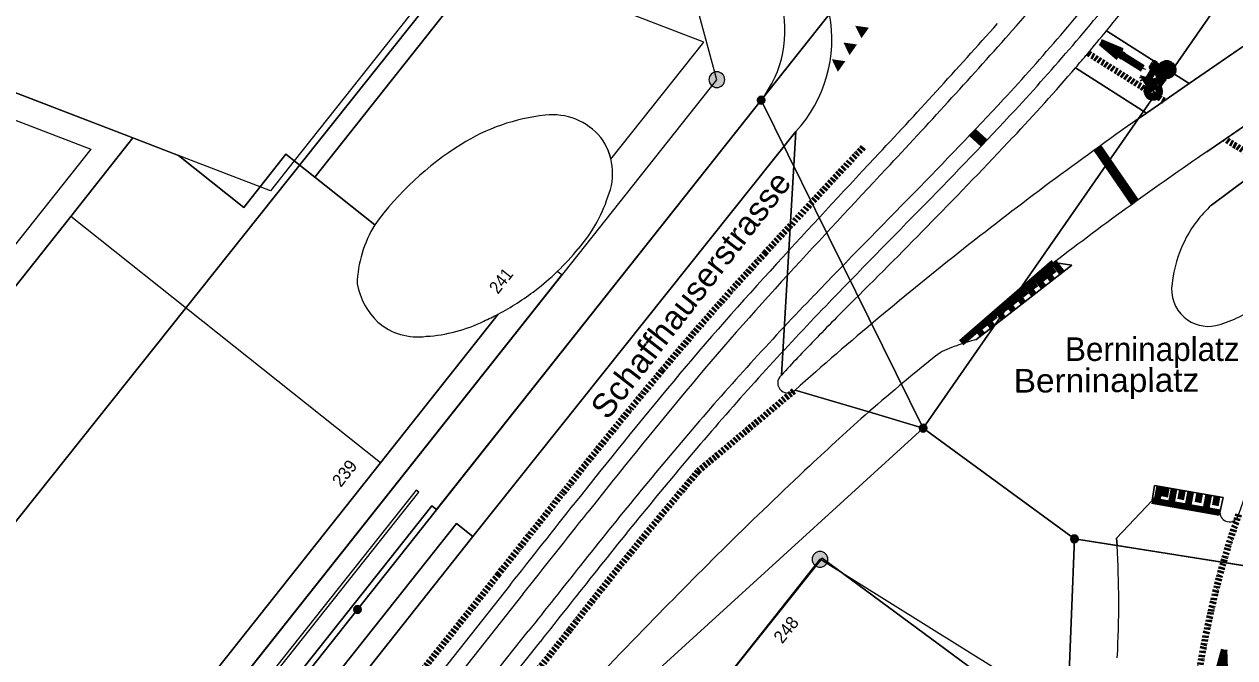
# Model space of a CAD drawing. Header units: metres. Extents: x 2683404 to 2684427, y 1250406 to 1251451.
# Drawn here: x 2683653.3 to 2683730, y 1250844.3 to 1250884.4 of the extents above; entities that cross this region are included whole.
import ezdxf

# ---------------------------------------------------------------- set-up
doc = ezdxf.new("R2010")
doc.units = ezdxf.units.M
doc.linetypes.add('AUSGEZOGEN', pattern=[0])
doc.linetypes.add('STRICHLINIE2_S3', pattern=[0.25, 0.15, -0.1])
for name, color, linetype, lineweight in [('0__DEFAULT_1', 8, 'AUSGEZOGEN', 18), ('100__DAV-MARKIERUNG', 5, 'AUSGEZOGEN', 13), ('102__DAV-BESCHRIFTUNG', 8, 'AUSGEZOGEN', 13), ('16__01229', 8, 'AUSGEZOGEN', 18), ('17__01973', 8, 'AUSGEZOGEN', 13), ('24__01225', 8, 'AUSGEZOGEN', 13), ('25__01221', 8, 'AUSGEZOGEN', 13), ('27__01236', 8, 'AUSGEZOGEN', 13), ('29__01211', 8, 'AUSGEZOGEN', 13), ('35__01219', 8, 'AUSGEZOGEN', 13), ('40__01653', 8, 'AUSGEZOGEN', 13), ('48__01611', 8, 'AUSGEZOGEN', 13), ('55__01313', 8, 'AUSGEZOGEN', 13), ('56__01321', 8, 'AUSGEZOGEN', 13), ('66__01334', 8, 'AUSGEZOGEN', 13), ('67__01311', 8, 'AUSGEZOGEN', 13), ('84__01940', 8, 'AUSGEZOGEN', 13), ('STANDARD', 7, 'AUSGEZOGEN', 13)]:
    doc.layers.add(name, color=color, linetype=linetype, lineweight=lineweight)
doc.styles.add('ARIAL', font='arial.ttf')

# ---------------------------------------------------------------- blocks, each defined once
blk = doc.blocks.new('COMPLEXOBJECT_8')
at = {"layer": '17__01973', "color": 8, "linetype": 'AUSGEZOGEN', "lineweight": 18, "transparency": 33554687}
blk.add_line((-2552.033, -378.087), (-2563.364, -371.017), dxfattribs=at)
blk = doc.blocks.new('COMPLEXOBJECT_14')
at = {"layer": '29__01211', "color": 8, "linetype": 'AUSGEZOGEN', "lineweight": 18, "transparency": 33554687}
for p, q in [((-2580.794, -342.887), (-2580.794, -342.887)), ((-2577.26, -344.292), (-2577.26, -344.292)), ((-2586.123, -344.743), (-2586.123, -344.743)), ((-2591.583, -349.82), (-2595.4, -346.797)), ((-2576.813, -348.057), (-2576.813, -348.057)), ((-2578.685, -351.338), (-2578.685, -351.338)), ((-2580.016, -352.78), (-2580.016, -352.78)), ((-2581.411, -353.977), (-2581.411, -353.977)), ((-2583.765, -355.481), (-2583.765, -355.481))]:
    blk.add_line(p, q, dxfattribs=at)
blk.add_lwpolyline([(-2595.4, -346.797), (-2597.227, -345.35), (-2599.898, -348.72), (-2604.042, -345.438), (-2606.939, -344.324), (-2610.866, -349.297), (-2660.313, -411.606), (-2661.599, -410.586), (-2672.25, -424.017), (-2662.708, -431.596), (-2655.094, -422.049), (-2643.72, -431.07), (-2591.233, -364.896), (-2583.765, -355.481)], dxfattribs=at)
for centre, radius, start, end in [((-2579.483, -355.229), 12.412, 96.06285, 122.34186), ((-2580.312, -346.82), 3.963, 39.64162, 96.99615), ((-2580.334, -346.566), 3.824, 337.04872, 36.49279), ((-2575.877, -361.237), 19.417, 121.84941, 143.98723), ((-2585.569, -345.236), 9.2, 318.44523, 342.14026), ((-2591.386, -340.95), 16.408, 313.8639, 320.72062), ((-2591.473, -340.84), 16.548, 307.44781, 313.81563), ((-2591.217, -341.223), 16.088, 297.59445, 307.55558)]:
    blk.add_arc(centre, radius, start, end, dxfattribs=at)
blk = doc.blocks.new('COMPLEXOBJECT_25')
at = {"layer": '25__01221', "color": 8, "linetype": 'AUSGEZOGEN', "lineweight": 18, "transparency": 33554687}
for p, q in [((-2538.83, -345.193), (-2526.056, -336.392)), ((-2545.201, -337.537), (-2545.201, -337.537)), ((-2546.414, -338.997), (-2546.414, -338.997)), ((-2543.19, -343.108), (-2543.19, -343.108)), ((-2564.885, -343.914), (-2565.811, -359.345)), ((-2564.885, -343.914), (-2564.885, -343.914)), ((-2538.83, -345.193), (-2538.83, -345.193)), ((-2556.269, -349.626), (-2556.269, -349.626)), ((-2554.259, -351.348), (-2554.259, -351.348)), ((-2548.529, -352.214), (-2548.529, -352.214)), ((-2561.198, -354.58), (-2561.198, -354.58)), ((-2563.725, -357.146), (-2563.725, -357.146)), ((-2554.562, -357.427), (-2554.562, -357.427)), ((-2555.754, -357.929), (-2555.754, -357.929)), ((-2565.811, -359.345), (-2565.811, -359.345)), ((-2564.941, -360.291), (-2564.941, -360.291)), ((-2564.941, -360.291), (-2560.268, -361.683)), ((-2538.009, -368.056), (-2538.009, -368.056)), ((-2537.539, -368.626), (-2537.539, -368.626))]:
    blk.add_line(p, q, dxfattribs=at)
for points in [[(-2527.948, -332.608), (-2539.951, -340.877), (-2542.666, -342.747), (-2543.19, -343.108)], [(-2553.482, -357.103), (-2552.266, -356.158), (-2547.402, -352.379), (-2548.529, -352.214)], [(-2538.009, -368.056), (-2537.793, -367.107), (-2542.155, -366.34), (-2542.313, -367.282), (-2544.561, -369.682), (-2544.532, -370.146), (-2533.254, -371.934)]]:
    blk.add_lwpolyline(points, dxfattribs=at)
for centre, radius, start, end in [((-2645.522, -255.368), 129.676, 320.6803, 323.05318), ((-2571.231, -338.084), 8.617, 317.42855, 10.74987), ((-2654.019, -248.363), 140.689, 319.89294, 320.66597), ((-2632.936, -266.057), 113.165, 319.28509, 319.86836), ((-2643.255, -257.404), 126.631, 316.67983, 319.36298), ((-2402.975, -543.017), 244.18, 125.0456, 128.28397), ((-2858.09, -54.068), 422.433, 315.60066, 316.60654), ((-2417.706, -522.913), 215.071, 124.27628, 125.84341), ((-2421.162, -517.92), 208.999, 125.87677, 127.54703), ((-2857.234, -55.109), 421.094, 314.6695, 315.62037), ((-2403.494, -542.282), 243.282, 128.29544, 131.57689), ((-2431.813, -484.526), 183.375, 134.8761, 136.00138), ((-2440.869, -475.778), 170.784, 136.00216, 137.01904), ((-2550.747, -368.152), 11.383, 109.58122, 116.09468), ((-2550.667, -368.45), 11.691, 103.93526, 109.46323), ((-2480.345, -453.196), 121.5, 128.36367, 131.13252), ((-2537.409, -368.04), 0.6, 181.52157, 257.49378), ((-2537.408, -368.04), 0.601, 257.36836, 346.81488)]:
    blk.add_arc(centre, radius, start, end, dxfattribs=at)
blk = doc.blocks.new('COMPLEXOBJECT_27')
at = {"layer": '27__01236', "color": 8, "linetype": 'AUSGEZOGEN', "lineweight": 18, "transparency": 33554687}
for p, q in [((-2528.41, -331.482), (-2528.41, -331.482)), ((-2527.725, -331.786), (-2527.725, -331.786)), ((-2539.951, -340.877), (-2527.948, -332.608)), ((-2536.002, -332.771), (-2536.002, -332.771)), ((-2527.948, -332.608), (-2527.948, -332.608)), ((-2541.885, -333.313), (-2541.885, -333.313)), ((-2541.675, -333.159), (-2541.675, -333.159)), ((-2541.433, -333.102), (-2541.433, -333.102)), ((-2545.201, -337.537), (-2545.201, -337.537)), ((-2545.201, -337.537), (-2539.951, -340.877))]:
    blk.add_line(p, q, dxfattribs=at)
for centre, radius, start, end in [((-2542.606, -270.873), 62.25, 276.08985, 283.18218), ((-2528.266, -332.082), 0.617, 28.64536, 103.49176), ((-2528.268, -332.08), 0.617, 301.17205, 28.47112), ((-2542.431, -272.013), 61.097, 270.93555, 276.03976), ((-2645.522, -255.368), 129.676, 320.6803, 323.05318), ((-2541.416, -333.733), 0.63, 114.32697, 138.1807), ((-2541.406, -333.758), 0.656, 92.33434, 114.17309)]:
    blk.add_arc(centre, radius, start, end, dxfattribs=at)
blk = doc.blocks.new('COMPLEXOBJECT_28')
at = {"layer": '25__01221', "color": 8, "linetype": 'AUSGEZOGEN', "lineweight": 18, "transparency": 33554687}
for p, q in [((-2521.974, -339.138), (-2521.974, -339.138)), ((-2538.83, -345.193), (-2538.83, -345.193)), ((-2528.058, -348.803), (-2528.058, -348.803)), ((-2548.529, -352.214), (-2548.529, -352.214)), ((-2531.311, -355.062), (-2531.311, -355.062)), ((-2554.562, -357.427), (-2554.562, -357.427)), ((-2555.754, -357.929), (-2555.754, -357.929)), ((-2538.009, -368.056), (-2538.009, -368.056)), ((-2536.823, -368.177), (-2536.823, -368.177)), ((-2537.539, -368.626), (-2537.539, -368.626))]:
    blk.add_line(p, q, dxfattribs=at)
for points in [[(-2521.974, -339.138), (-2526.056, -336.392), (-2538.83, -345.193)], [(-2548.529, -352.214), (-2547.402, -352.379), (-2552.266, -356.158), (-2553.482, -357.103)], [(-2560.268, -361.683), (-2556.821, -362.71), (-2547.234, -369.717), (-2544.532, -370.146), (-2544.561, -369.682), (-2542.313, -367.282), (-2542.155, -366.34), (-2537.793, -367.107), (-2538.009, -368.056)]]:
    blk.add_lwpolyline(points, dxfattribs=at)
for centre, radius, start, end in [((-2404.656, -420.4), 142.713, 145.29088, 146.85618), ((-2432.596, -402.42), 109.488, 146.74059, 150.67894), ((-2417.706, -522.913), 215.071, 124.27628, 125.84341), ((-2421.162, -517.92), 208.999, 125.87677, 127.54703), ((-2432.941, -402.213), 109.087, 150.68489, 154.39046), ((-2426.627, -406.739), 116.744, 153.72707, 157.20993), ((-2550.747, -368.152), 11.383, 109.58122, 116.09468), ((-2550.667, -368.45), 11.691, 103.93526, 109.46323), ((-2480.345, -453.196), 121.5, 128.36367, 131.13252), ((-2427.104, -406.626), 116.261, 157.1701, 160.68802), ((-2537.409, -368.04), 0.6, 181.52157, 257.49378), ((-2537.408, -368.04), 0.601, 257.36836, 346.81488)]:
    blk.add_arc(centre, radius, start, end, dxfattribs=at)
blk = doc.blocks.new('COMPLEXOBJECT_29')
at = {"layer": '25__01221', "color": 8, "linetype": 'AUSGEZOGEN', "lineweight": 18, "transparency": 33554687}
for p, q in [((-2538.552, -348.577), (-2538.552, -348.577)), ((-2540.243, -350.832), (-2540.243, -350.832)), ((-2541.042, -353.536), (-2541.042, -353.536)), ((-2535.694, -355.007), (-2535.694, -355.007)), ((-2540.268, -355.684), (-2540.268, -355.684)), ((-2538.268, -356.212), (-2538.268, -356.212))]:
    blk.add_line(p, q, dxfattribs=at)
blk.add_lwpolyline([(-2538.552, -348.577), (-2536.221, -346.846), (-2531.856, -349.662), (-2533.61, -352.884)], dxfattribs=at)
for centre, radius, start, end in [((-2533.127, -354.407), 7.963, 132.94038, 153.32796), ((-2533.125, -354.405), 7.965, 153.34295, 173.73348), ((-2540.403, -348.3), 8.195, 305.07364, 325.98862), ((-2538.736, -353.918), 2.338, 170.58814, 229.04362), ((-2540.397, -348.313), 8.181, 285.08366, 305.08897), ((-2538.733, -353.92), 2.339, 228.96646, 281.45618)]:
    blk.add_arc(centre, radius, start, end, dxfattribs=at)
blk = doc.blocks.new('COMPLEXOBJECT_31')
at = {"layer": '25__01221', "color": 8, "linetype": 'AUSGEZOGEN', "lineweight": 18, "transparency": 33554687}
for p, q in [((-2545.201, -337.537), (-2545.201, -337.537)), ((-2546.414, -338.997), (-2546.414, -338.997)), ((-2547.161, -339.874), (-2547.161, -339.874)), ((-2547.161, -339.874), (-2542.666, -342.747))]:
    blk.add_line(p, q, dxfattribs=at)
blk.add_lwpolyline([(-2542.666, -342.747), (-2539.951, -340.877), (-2545.201, -337.537)], dxfattribs=at)
for centre, radius, start, end in [((-2654.019, -248.363), 140.689, 319.89294, 320.66597), ((-2632.936, -266.057), 113.165, 319.28509, 319.86836)]:
    blk.add_arc(centre, radius, start, end, dxfattribs=at)
blk = doc.blocks.new('COMPLEXOBJECT_32')
at = {"layer": '27__01236', "color": 8, "linetype": 'AUSGEZOGEN', "lineweight": 18, "transparency": 33554687}
for p, q in [((-2547.161, -339.874), (-2547.161, -339.874)), ((-2556.269, -349.626), (-2556.269, -349.626)), ((-2554.259, -351.348), (-2554.259, -351.348)), ((-2561.198, -354.58), (-2561.198, -354.58)), ((-2563.725, -357.146), (-2563.725, -357.146)), ((-2566.042, -359.842), (-2566.042, -359.842)), ((-2565.811, -359.345), (-2565.811, -359.345)), ((-2565.806, -360.337), (-2565.806, -360.337)), ((-2564.941, -360.291), (-2564.941, -360.291))]:
    blk.add_line(p, q, dxfattribs=at)
blk.add_lwpolyline([(-2543.19, -343.108), (-2542.666, -342.747), (-2547.161, -339.874)], dxfattribs=at)
for centre, radius, start, end in [((-2643.255, -257.404), 126.631, 316.67983, 319.36298), ((-2402.975, -543.017), 244.18, 125.0456, 128.28397), ((-2858.09, -54.068), 422.433, 315.60066, 316.60654), ((-2857.234, -55.109), 421.094, 314.6695, 315.62037), ((-2403.494, -542.282), 243.282, 128.29544, 131.57689), ((-2431.813, -484.526), 183.375, 134.8761, 136.00138), ((-2440.869, -475.778), 170.784, 136.00216, 137.01904), ((-2565.397, -359.84), 0.645, 129.94155, 180.20151), ((-2565.404, -359.842), 0.638, 180.02593, 230.95466), ((-2565.4, -359.844), 0.639, 230.50313, 273.09532), ((-2565.4, -359.839), 0.644, 273.10114, 315.39929)]:
    blk.add_arc(centre, radius, start, end, dxfattribs=at)
blk = doc.blocks.new('COMPLEXOBJECT_33')
at = {"layer": '27__01236', "color": 8, "linetype": 'AUSGEZOGEN', "lineweight": 18, "transparency": 33554687}
for p, q in [((-2538.552, -348.577), (-2538.552, -348.577)), ((-2540.243, -350.832), (-2540.243, -350.832)), ((-2533.61, -352.884), (-2533.61, -352.884)), ((-2541.042, -353.536), (-2541.042, -353.536)), ((-2540.268, -355.684), (-2540.268, -355.684)), ((-2538.268, -356.212), (-2538.268, -356.212))]:
    blk.add_line(p, q, dxfattribs=at)
blk.add_lwpolyline([(-2533.61, -352.884), (-2531.856, -349.662), (-2536.221, -346.846), (-2538.552, -348.577)], dxfattribs=at)
for centre, radius, start, end in [((-2533.127, -354.407), 7.963, 132.94038, 153.32796), ((-2533.125, -354.405), 7.965, 153.34295, 173.73348), ((-2540.403, -348.3), 8.195, 305.07364, 325.98862), ((-2538.736, -353.918), 2.338, 170.58814, 229.04362), ((-2540.397, -348.313), 8.181, 285.08366, 305.08897), ((-2538.733, -353.92), 2.339, 228.96646, 281.45618)]:
    blk.add_arc(centre, radius, start, end, dxfattribs=at)
blk = doc.blocks.new('COMPLEXOBJECT_36')
at = {"layer": '24__01225', "color": 8, "linetype": 'AUSGEZOGEN', "lineweight": 18, "transparency": 33554687}
blk.add_line((-2567.095, -341.927), (-2567.095, -341.927), dxfattribs=at)
blk.add_lwpolyline([(-2649.051, -445.258), (-2640.559, -434.552), (-2640.9, -434.284), (-2616.975, -404.158), (-2587.977, -367.635), (-2587.67, -367.871), (-2567.095, -341.927)], dxfattribs=at)
blk.add_arc((-2572.736, -337.527), 7.154, 322.04506, 15.31756, dxfattribs=at)
blk = doc.blocks.new('COMPLEXOBJECT_37')
at = {"layer": '24__01225', "color": 8, "linetype": 'AUSGEZOGEN', "lineweight": 18, "transparency": 33554687}
for p, q in [((-2580.794, -342.887), (-2580.794, -342.887)), ((-2577.26, -344.292), (-2577.26, -344.292)), ((-2586.123, -344.743), (-2586.123, -344.743)), ((-2576.813, -348.057), (-2576.813, -348.057)), ((-2578.685, -351.338), (-2578.685, -351.338)), ((-2580.016, -352.78), (-2580.016, -352.78)), ((-2581.411, -353.977), (-2581.411, -353.977)), ((-2583.765, -355.481), (-2583.765, -355.481))]:
    blk.add_line(p, q, dxfattribs=at)
for points in [[(-2583.765, -355.481), (-2591.233, -364.896), (-2643.72, -431.07), (-2655.094, -422.049), (-2662.708, -431.596), (-2672.25, -424.017), (-2661.599, -410.586), (-2660.313, -411.606), (-2610.866, -349.297), (-2606.939, -344.324), (-2621.471, -338.734), (-2631.346, -334.935), (-2690.76, -312.079), (-2691.35, -313.603), (-2697.528, -311.21), (-2694.192, -302.594), (-2689.462, -290.312), (-2583.059, -331.222)], [(-2583.059, -331.222), (-2595.4, -346.797), (-2591.583, -349.82)]]:
    blk.add_lwpolyline(points, dxfattribs=at)
for centre, radius, start, end in [((-2579.483, -355.229), 12.412, 96.06285, 122.34186), ((-2580.312, -346.82), 3.963, 39.64162, 96.99615), ((-2580.334, -346.566), 3.824, 337.04872, 36.49279), ((-2575.877, -361.237), 19.417, 121.84941, 143.98723), ((-2585.569, -345.236), 9.2, 318.44523, 342.14026), ((-2591.386, -340.95), 16.408, 313.8639, 320.72062), ((-2591.473, -340.84), 16.548, 307.44781, 313.81563), ((-2591.217, -341.223), 16.088, 297.59445, 307.55558)]:
    blk.add_arc(centre, radius, start, end, dxfattribs=at)
blk = doc.blocks.new('COMPLEXOBJECT_39')
at = {"layer": '25__01221', "color": 8, "linetype": 'AUSGEZOGEN', "lineweight": 18, "transparency": 33554687}
for p, q in [((-2560.268, -361.683), (-2560.268, -361.683)), ((-2564.008, -365.088), (-2564.008, -365.088)), ((-2569.23, -370.102), (-2569.23, -370.102)), ((-2574.201, -375.109), (-2574.201, -375.109))]:
    blk.add_line(p, q, dxfattribs=at)
blk.add_lwpolyline([(-2670.233, -499.226), (-2668.183, -496.64), (-2645.189, -467.708), (-2643.309, -465.369), (-2619.119, -434.831), (-2608.17, -421.093), (-2597.631, -407.774), (-2577.014, -381.766), (-2575.004, -379.266), (-2556.821, -362.71), (-2560.268, -361.683)], dxfattribs=at)
for centre, radius, start, end in [((-2481.022, -452.483), 120.518, 131.11323, 133.51796), ((-2359.744, -583.052), 298.717, 133.14158, 134.53019), ((-2356.387, -586.386), 303.449, 134.54061, 135.87283), ((-2447.156, -500.872), 178.764, 135.29071, 137.96859)]:
    blk.add_arc(centre, radius, start, end, dxfattribs=at)
blk = doc.blocks.new('COMPLEXOBJECT_44')
at = {"layer": '25__01221', "color": 8, "linetype": 'AUSGEZOGEN', "lineweight": 18, "transparency": 33554687}
for p, q in [((-2533.254, -371.934), (-2544.532, -370.146)), ((-2544.422, -373.625), (-2544.422, -373.625)), ((-2544.512, -377.254), (-2544.512, -377.254))]:
    blk.add_line(p, q, dxfattribs=at)
for centre, radius, start, end in [((-2607.527, -373.879), 63.105, 0.23064, 3.39134), ((-2607.779, -373.869), 63.357, 356.9377, 0.22098)]:
    blk.add_arc(centre, radius, start, end, dxfattribs=at)
blk = doc.blocks.new('COMPLEXOBJECT_45')
at = {"layer": '25__01221', "color": 8, "linetype": 'AUSGEZOGEN', "lineweight": 18, "transparency": 33554687}
blk.add_line((-2544.512, -377.254), (-2544.512, -377.254), dxfattribs=at)
blk.add_lwpolyline([(-2544.532, -370.146), (-2547.234, -369.717), (-2547.984, -388.807), (-2548.183, -395.397)], dxfattribs=at)
for centre, radius, start, end in [((-2607.527, -373.879), 63.105, 0.23064, 3.39134), ((-2607.779, -373.869), 63.357, 356.9377, 0.22098)]:
    blk.add_arc(centre, radius, start, end, dxfattribs=at)
blk = doc.blocks.new('COMPLEXOBJECT_49')
at = {"layer": '25__01221', "color": 8, "linetype": 'AUSGEZOGEN', "lineweight": 18, "transparency": 33554687}
for p, q in [((-2567.095, -341.927), (-2567.095, -341.927)), ((-2564.885, -343.914), (-2564.885, -343.914))]:
    blk.add_line(p, q, dxfattribs=at)
for points in [[(-2567.095, -341.927), (-2587.67, -367.871), (-2587.977, -367.635), (-2616.975, -404.158), (-2640.9, -434.284), (-2640.559, -434.552), (-2649.051, -445.258)], [(-2586.406, -368.744), (-2585.369, -369.565), (-2564.885, -343.914)], [(-2639.799, -438.389), (-2638.193, -436.353), (-2639.388, -435.477), (-2586.406, -368.744)]]:
    blk.add_lwpolyline(points, dxfattribs=at)
for centre, radius, start, end in [((-2572.736, -337.527), 7.154, 322.04506, 15.31756), ((-2571.231, -338.084), 8.617, 317.42855, 10.74987)]:
    blk.add_arc(centre, radius, start, end, dxfattribs=at)
blk = doc.blocks.new('COMPLEXOBJECT_80')
at = {"layer": '25__01221', "color": 8, "linetype": 'AUSGEZOGEN', "lineweight": 18, "transparency": 33554687}
for p, q in [((-2566.042, -359.842), (-2566.042, -359.842)), ((-2565.811, -359.345), (-2565.811, -359.345)), ((-2565.806, -360.337), (-2565.806, -360.337)), ((-2564.941, -360.291), (-2564.941, -360.291)), ((-2560.268, -361.683), (-2564.941, -360.291)), ((-2560.268, -361.683), (-2560.268, -361.683)), ((-2569.23, -370.102), (-2569.23, -370.102)), ((-2574.201, -375.109), (-2574.201, -375.109))]:
    blk.add_line(p, q, dxfattribs=at)
blk.add_lwpolyline([(-2565.811, -359.345), (-2564.885, -343.914), (-2585.369, -369.565), (-2628.854, -424.406), (-2638.193, -436.353), (-2639.799, -438.389)], dxfattribs=at)
for centre, radius, start, end in [((-2565.397, -359.84), 0.645, 129.94155, 180.20151), ((-2565.404, -359.842), 0.638, 180.02593, 230.95466), ((-2565.4, -359.844), 0.639, 230.50313, 273.09532), ((-2565.4, -359.839), 0.644, 273.10114, 315.39929), ((-2481.022, -452.483), 120.518, 131.11323, 133.51796), ((-2359.744, -583.052), 298.717, 133.14158, 134.53019), ((-2356.387, -586.386), 303.449, 134.54061, 135.87283), ((-2447.156, -500.872), 178.764, 135.29071, 137.96859)]:
    blk.add_arc(centre, radius, start, end, dxfattribs=at)
blk = doc.blocks.new('COMPLEXOBJECT_82')
at = {"layer": '48__01611', "color": 8, "linetype": 'AUSGEZOGEN', "lineweight": 18, "transparency": 33554687}
blk.add_line((-2567.095, -341.927), (-2567.095, -341.927), dxfattribs=at)
blk.add_lwpolyline([(-2567.095, -341.927), (-2556.855, -329.037), (-2548.596, -314.232)], dxfattribs=at)
blk.add_arc((-2572.736, -337.527), 7.154, 322.04506, 15.31756, dxfattribs=at)
blk = doc.blocks.new('COMPLEXOBJECT_85')
at = {"layer": '48__01611', "color": 8, "linetype": 'AUSGEZOGEN', "lineweight": 18, "transparency": 33554687}
blk.add_line((-2567.095, -341.927), (-2567.095, -341.927), dxfattribs=at)
blk.add_lwpolyline([(-2649.051, -445.258), (-2626.692, -417.071), (-2592.685, -374.195), (-2567.095, -341.927)], dxfattribs=at)
blk.add_arc((-2572.736, -337.527), 7.154, 322.04506, 15.31756, dxfattribs=at)
blk = doc.blocks.new('COMPLEXOBJECT_86')
at = {"layer": '48__01611', "color": 8, "linetype": 'AUSGEZOGEN', "lineweight": 18, "transparency": 33554687}
for points in [[(-2527.534, -365.787), (-2526.074, -363.427), (-2515.282, -346.126), (-2504.66, -329.125), (-2516.271, -319.556), (-2523.632, -314.982), (-2556.821, -362.71)], [(-2556.821, -362.71), (-2547.234, -369.717), (-2530.774, -372.327)]]:
    blk.add_lwpolyline(points, dxfattribs=at)
blk = doc.blocks.new('COMPLEXOBJECT_113')
at = {"layer": '48__01611', "color": 8, "linetype": 'AUSGEZOGEN', "lineweight": 18, "transparency": 33554687}
blk.add_lwpolyline([(-2530.774, -372.327), (-2547.234, -369.717), (-2547.984, -388.807)], dxfattribs=at)
blk = doc.blocks.new('COMPLEXOBJECT_114')
at = {"layer": '48__01611', "color": 8, "linetype": 'AUSGEZOGEN', "lineweight": 18, "transparency": 33554687}
for points in [[(-2709.583, -548.887), (-2668.183, -496.64), (-2645.189, -467.708), (-2643.309, -465.369), (-2619.119, -434.831), (-2608.17, -421.093), (-2597.631, -407.774), (-2577.014, -381.766), (-2575.004, -379.266), (-2556.821, -362.71), (-2523.632, -314.982)], [(-2556.855, -329.037), (-2567.095, -341.927), (-2592.685, -374.195), (-2626.692, -417.071), (-2649.051, -445.258), (-2658.162, -456.717), (-2669.213, -470.667)]]:
    blk.add_lwpolyline(points, dxfattribs=at)
blk = doc.blocks.new('COMPLEXOBJECT_123')
at = {"layer": '56__01321', "color": 8, "linetype": 'AUSGEZOGEN', "lineweight": 18, "transparency": 33554687}
for p, q in [((-2580.794, -342.887), (-2580.794, -342.887)), ((-2577.26, -344.292), (-2577.26, -344.292)), ((-2586.123, -344.743), (-2586.123, -344.743))]:
    blk.add_line(p, q, dxfattribs=at)
blk.add_lwpolyline([(-2576.618, -345.665), (-2570.737, -338.249), (-2584.449, -332.977), (-2595.4, -346.797), (-2591.583, -349.82)], dxfattribs=at)
for centre, radius, start, end in [((-2579.483, -355.229), 12.412, 96.06285, 122.34186), ((-2580.312, -346.82), 3.963, 39.64162, 96.99615), ((-2580.315, -346.557), 3.803, 13.56626, 36.5543), ((-2575.877, -361.237), 19.417, 121.84941, 143.98723)]:
    blk.add_arc(centre, radius, start, end, dxfattribs=at)
blk = doc.blocks.new('COMPLEXOBJECT_131')
at = {"layer": '67__01311', "color": 8, "linetype": 'AUSGEZOGEN', "lineweight": 18, "transparency": 33554687}
for p, q in [((-2591.393, -356), (-2591.393, -356)), ((-2584.675, -355.922), (-2584.675, -355.922)), ((-2588.324, -356.889), (-2588.324, -356.889))]:
    blk.add_line(p, q, dxfattribs=at)
for centre, radius, start, end in [((-2585.158, -353.791), 7.553, 148.2814, 178.33693), ((-2588.209, -352.706), 4.581, 190.90135, 225.97842), ((-2588.864, -353.012), 3.914, 229.75705, 277.93342), ((-2588.867, -347.472), 9.433, 273.29987, 296.38502), ((-2590.781, -342.163), 15.053, 293.9307, 297.78038)]:
    blk.add_arc(centre, radius, start, end, dxfattribs=at)
blk = doc.blocks.new('COMPLEXOBJECT_133')
at = {"layer": '84__01940', "color": 8, "linetype": 'AUSGEZOGEN', "lineweight": 18, "transparency": 33554687}
blk.add_line((-2567.095, -341.927), (-2567.095, -341.927), dxfattribs=at)
blk.add_lwpolyline([(-2567.095, -341.927), (-2556.821, -362.71), (-2547.234, -369.717), (-2547.984, -388.807)], dxfattribs=at)
blk.add_arc((-2572.736, -337.527), 7.154, 322.04506, 15.31756, dxfattribs=at)
blk = doc.blocks.new('COMPLEXOBJECT_141')
at = {"layer": '84__01940', "color": 8, "linetype": 'AUSGEZOGEN', "lineweight": 18, "transparency": 33554687}
blk.add_lwpolyline([(-2690.987, -419.793), (-2667.798, -435.65), (-2580.957, -326.702), (-2635.159, -305.856), (-2644.663, -302.193), (-2683.417, -287.253)], dxfattribs=at)
blk = doc.blocks.new('COMPLEXOBJECT_142')
at = {"layer": '84__01940', "color": 8, "linetype": 'AUSGEZOGEN', "lineweight": 18, "transparency": 33554687}
blk.add_line((-2567.095, -341.927), (-2567.095, -341.927), dxfattribs=at)
for points in [[(-2570.126, -330.868), (-2580.957, -326.702), (-2667.798, -435.65), (-2652.902, -445.837)], [(-2649.051, -445.258), (-2635.513, -455.527), (-2619.119, -434.831), (-2608.17, -421.093), (-2597.631, -407.774), (-2577.014, -381.766), (-2575.004, -379.266), (-2556.821, -362.71), (-2567.095, -341.927)]]:
    blk.add_lwpolyline(points, dxfattribs=at)
blk.add_arc((-2572.736, -337.527), 7.154, 322.04506, 15.31756, dxfattribs=at)
blk = doc.blocks.new('COMPLEXOBJECT_143')
at = {"layer": '66__01334', "color": 8, "linetype": 'AUSGEZOGEN', "lineweight": 18, "transparency": 33554687}
for p, q in [((-2550.99, -342.556), (-2550.99, -342.556)), ((-2550.988, -342.553), (-2550.988, -342.553)), ((-2556.682, -348.501), (-2556.681, -348.5)), ((-2556.681, -348.5), (-2556.681, -348.5)), ((-2563.003, -354.972), (-2563.003, -354.972)), ((-2570.471, -363.165), (-2570.471, -363.165)), ((-2577.759, -372.022), (-2577.758, -372.02)), ((-2577.759, -372.022), (-2577.759, -372.022)), ((-2577.758, -372.02), (-2577.758, -372.02)), ((-2581.071, -376.196), (-2581.071, -376.196))]:
    blk.add_line(p, q, dxfattribs=at)
for points in [[(-2550.99, -342.556), (-2550.989, -342.554), (-2550.988, -342.553)], [(-2722.898, -554.898), (-2588.258, -385.248), (-2581.071, -376.196)]]:
    blk.add_lwpolyline(points, dxfattribs=at)
for centre, radius, start, end in [((-2660.251, -241.666), 148.717, 317.28247, 321.50698), ((-2804.104, -105.926), 346.497, 315.56696, 316.92784), ((-1984.956, -913.306), 803.663, 135.348944, 135.993846), ((-2422.574, -490.472), 195.143, 136.0234, 139.27852), ((-2346.053, -555.266), 295.409, 139.43666, 141.66113), ((-1710.532, -1063.431), 1109.112, 141.435899, 141.711148)]:
    blk.add_arc(centre, radius, start, end, dxfattribs=at)
blk = doc.blocks.new('COMPLEXOBJECT_144')
at = {"layer": '66__01334', "color": 8, "linetype": 'AUSGEZOGEN', "lineweight": 18, "transparency": 33554687}
for p, q in [((-2551.722, -341.874), (-2551.722, -341.874)), ((-2563.723, -354.278), (-2563.723, -354.278)), ((-2563.723, -354.278), (-2563.723, -354.278)), ((-2563.723, -354.278), (-2563.723, -354.278)), ((-2571.23, -362.514), (-2571.229, -362.513)), ((-2571.23, -362.514), (-2571.23, -362.514)), ((-2571.229, -362.513), (-2571.229, -362.513)), ((-2581.855, -375.576), (-2581.855, -375.576))]:
    blk.add_line(p, q, dxfattribs=at)
blk.add_lwpolyline([(-2723.682, -554.277), (-2723.682, -554.276), (-2589.041, -384.626), (-2581.855, -375.576)], dxfattribs=at)
for centre, radius, start, end in [((-2660.251, -241.666), 147.717, 317.28307, 321.50698), ((-2804.104, -105.926), 345.497, 315.56712, 316.92758), ((-1984.956, -913.306), 804.663, 135.349012, 135.993864), ((-2422.574, -490.472), 196.143, 136.0234, 139.27872), ((-2346.053, -555.266), 296.409, 139.43652, 141.66094), ((-1710.532, -1063.431), 1110.112, 141.43595, 141.711112)]:
    blk.add_arc(centre, radius, start, end, dxfattribs=at)
blk = doc.blocks.new('COMPLEXOBJECT_145')
at = {"layer": '66__01334', "color": 8, "linetype": 'AUSGEZOGEN', "lineweight": 18, "transparency": 33554687}
for p, q in [((-2559.899, -345.598), (-2559.899, -345.598)), ((-2572.638, -359.725), (-2572.637, -359.724)), ((-2572.638, -359.725), (-2572.638, -359.725)), ((-2572.637, -359.724), (-2572.637, -359.724)), ((-2578.875, -367.419), (-2578.875, -367.419))]:
    blk.add_line(p, q, dxfattribs=at)
for centre, radius, start, end in [((-2887.774, -38.214), 449.43, 316.84753, 318.31948), ((-2008.423, -863.521), 756.551, 136.797048, 137.489112), ((-2414.647, -491.883), 205.977, 137.33757, 140.08745), ((-2274.989, -607.388), 387.21, 140.2374, 141.70301), ((-6819.097, 2985.069), 5405.429, 321.598581, 321.668708)]:
    blk.add_arc(centre, radius, start, end, dxfattribs=at)
blk = doc.blocks.new('COMPLEXOBJECT_148')
at = {"layer": '66__01334', "color": 8, "linetype": 'AUSGEZOGEN', "lineweight": 18, "transparency": 33554687}
for p, q in [((-2551.361, -337.736), (-2551.363, -337.738)), ((-2551.36, -337.734), (-2551.361, -337.736)), ((-2551.36, -337.734), (-2551.36, -337.734)), ((-2559.17, -346.282), (-2559.17, -346.282)), ((-2559.169, -346.282), (-2559.17, -346.282)), ((-2565.378, -352.973), (-2565.379, -352.974)), ((-2565.379, -352.974), (-2565.379, -352.974)), ((-2571.869, -360.365), (-2571.869, -360.365)), ((-2578.09, -368.039), (-2578.09, -368.039)), ((-2578.09, -368.039), (-2578.09, -368.039)), ((-2578.09, -368.039), (-2578.09, -368.039))]:
    blk.add_line(p, q, dxfattribs=at)
for centre, radius, start, end in [((-2671.803, -232.319), 160.059, 318.8066, 322.61459), ((-2887.774, -38.214), 450.43, 316.8475, 318.31975), ((-2008.423, -863.521), 755.551, 136.797032, 137.489163), ((-2414.647, -491.883), 204.977, 137.33738, 140.08726), ((-2274.989, -607.388), 386.21, 140.2375, 141.70301), ((-6819.097, 2985.069), 5406.429, 321.598581, 321.668711)]:
    blk.add_arc(centre, radius, start, end, dxfattribs=at)
blk = doc.blocks.new('EYYYMANN', base_point=(2679.73, 1246.518))
at = {"layer": 'STANDARD', "linetype": 'AUSGEZOGEN', "lineweight": -3, "transparency": 33554687}
blk.add_hatch(color=7, dxfattribs=at).paths.add_polyline_path([(0.268, 1246517.887), (0.225, 1246517.93), (0.175, 1246517.965), (0.12, 1246517.991), (0.061, 1246518.007), (0, 1246518.012), (-0.061, 1246518.007), (-0.12, 1246517.991), (-0.175, 1246517.965), (-0.225, 1246517.93), (-0.268, 1246517.887), (-0.303, 1246517.837), (-0.329, 1246517.782), (-0.345, 1246517.723), (-0.35, 1246517.662), (-0.345, 1246517.601), (-0.329, 1246517.542), (-0.303, 1246517.487), (-0.268, 1246517.437), (-0.225, 1246517.394), (-0.175, 1246517.359), (-0.12, 1246517.333), (-0.061, 1246517.317), (0, 1246517.312), (0.061, 1246517.317), (0.12, 1246517.333), (0.175, 1246517.359), (0.225, 1246517.394), (0.268, 1246517.437), (0.303, 1246517.487), (0.329, 1246517.542), (0.345, 1246517.601), (0.35, 1246517.662), (0.345, 1246517.723), (0.329, 1246517.782), (0.303, 1246517.837)])
at = {"layer": '0__DEFAULT_1', "color": 8, "linetype": 'AUSGEZOGEN', "lineweight": 18, "transparency": 33554687}
for start, end in [(90, 270), (270, 90)]:
    blk.add_arc((0, 1246517.662), 0.35, start, end, dxfattribs=at)
blk = doc.blocks.new('COMPLEXOBJECT_160')
at = {"layer": '100__DAV-MARKIERUNG', "color": 5, "linetype": 'AUSGEZOGEN', "lineweight": 100, "transparency": 33554687}
for p, q in [((-2542.306, -339.823), (-2542.306, -339.823)), ((-2542.259, -339.864), (-2542.259, -339.864)), ((-2542.19, -339.628), (-2542.19, -339.628)), ((-2542.122, -339.689), (-2542.122, -339.689))]:
    blk.add_line(p, q, dxfattribs=at)
for points in [[(-2542.19, -339.628), (-2542.195, -339.636), (-2542.313, -339.829), (-2542.306, -339.823)], [(-2542.267, -339.872), (-2542.123, -339.688), (-2542.122, -339.689)], [(-2542.259, -339.864), (-2542.259, -339.863), (-2542.267, -339.872)]]:
    blk.add_lwpolyline(points, dxfattribs=at)
blk.add_arc((-2542.288, -339.849), 0.0323, 124.05331, 333.22503, dxfattribs=at)
blk.add_ellipse((-2542.151, -339.653), major_axis=(0.0245, 0.039), ratio=0.999997, start_param=4.381298, end_param=7.853964, dxfattribs=at)

msp = doc.modelspace()

# ---------------------------------------------------------------- hatches: boundary and pattern name
at = {"layer": '100__DAV-MARKIERUNG', "linetype": 'AUSGEZOGEN', "lineweight": 100, "transparency": 33554687}
for points in [[(2683706.348, 1250883.511), (2683706.821, 1250884.184), (2683705.956, 1250884.308)], [(2683705.596, 1250882.449), (2683706.069, 1250883.122), (2683705.204, 1250883.245)], [(2683704.857, 1250881.389), (2683705.33, 1250882.063), (2683704.465, 1250882.186)], [(2683724.87, 1250880.184), (2683724.868, 1250880.186), (2683724.865, 1250880.187), (2683724.862, 1250880.188), (2683724.859, 1250880.189), (2683724.856, 1250880.189), (2683724.852, 1250880.189), (2683724.849, 1250880.189), (2683724.846, 1250880.188), (2683724.843, 1250880.188), (2683724.84, 1250880.186), (2683724.837, 1250880.185), (2683724.835, 1250880.183), (2683724.832, 1250880.181), (2683724.83, 1250880.179), (2683724.828, 1250880.176), (2683724.826, 1250880.174), (2683724.825, 1250880.171), (2683724.824, 1250880.168), (2683724.823, 1250880.165), (2683724.822, 1250880.162), (2683724.822, 1250880.159), (2683724.822, 1250880.156), (2683724.822, 1250880.152), (2683724.823, 1250880.149), (2683724.824, 1250880.146), (2683724.825, 1250880.143), (2683724.827, 1250880.141), (2683724.829, 1250880.138), (2683724.831, 1250880.136), (2683724.833, 1250880.134), (2683724.835, 1250880.132), (2683724.838, 1250880.13), (2683724.841, 1250880.129), (2683724.844, 1250880.127), (2683724.847, 1250880.127), (2683724.85, 1250880.126), (2683724.853, 1250880.126), (2683724.856, 1250880.126), (2683724.859, 1250880.126), (2683724.863, 1250880.127), (2683724.866, 1250880.128), (2683724.868, 1250880.13), (2683724.871, 1250880.131), (2683724.874, 1250880.133), (2683724.876, 1250880.135), (2683724.878, 1250880.138), (2683724.88, 1250880.14), (2683724.882, 1250880.143), (2683724.883, 1250880.146), (2683724.884, 1250880.149), (2683724.885, 1250880.152), (2683724.885, 1250880.155), (2683724.885, 1250880.158), (2683724.885, 1250880.161), (2683724.885, 1250880.164), (2683724.884, 1250880.167), (2683724.883, 1250880.17), (2683724.881, 1250880.173), (2683724.88, 1250880.176), (2683724.878, 1250880.178), (2683724.875, 1250880.181), (2683724.873, 1250880.183)]]:
    msp.add_hatch(color=160, dxfattribs=at).paths.add_polyline_path(points)
h = msp.add_hatch(color=160, dxfattribs=at)
h.paths.add_polyline_path([(2683724.774, 1250881.695), (2683724.773, 1250881.695), (2683724.772, 1250881.693), (2683724.771, 1250881.692), (2683724.77, 1250881.69), (2683724.769, 1250881.689), (2683724.768, 1250881.687), (2683724.767, 1250881.685), (2683724.766, 1250881.683), (2683724.766, 1250881.682), (2683724.765, 1250881.68), (2683724.765, 1250881.678), (2683724.765, 1250881.676), (2683724.765, 1250881.674), (2683724.765, 1250881.672), (2683724.765, 1250881.671), (2683724.765, 1250881.669), (2683724.765, 1250881.667), (2683724.766, 1250881.665), (2683724.766, 1250881.663), (2683724.767, 1250881.661), (2683724.767, 1250881.66), (2683724.768, 1250881.658), (2683724.769, 1250881.656), (2683724.77, 1250881.655), (2683724.771, 1250881.653), (2683724.772, 1250881.652), (2683724.774, 1250881.65), (2683724.775, 1250881.649), (2683724.776, 1250881.648), (2683724.778, 1250881.647), (2683724.779, 1250881.646), (2683724.781, 1250881.645), (2683724.783, 1250881.644), (2683724.784, 1250881.643), (2683724.786, 1250881.642), (2683724.788, 1250881.642), (2683724.79, 1250881.641), (2683724.791, 1250881.641), (2683724.793, 1250881.641), (2683724.795, 1250881.64), (2683724.797, 1250881.64), (2683724.799, 1250881.64), (2683724.801, 1250881.641), (2683724.803, 1250881.641), (2683724.804, 1250881.641), (2683724.806, 1250881.642), (2683724.808, 1250881.642), (2683724.81, 1250881.643), (2683724.811, 1250881.644), (2683724.813, 1250881.645), (2683724.815, 1250881.646), (2683724.816, 1250881.647), (2683724.818, 1250881.648), (2683724.819, 1250881.649), (2683724.82, 1250881.651), (2683724.822, 1250881.652), (2683724.823, 1250881.653), (2683724.824, 1250881.655), (2683724.825, 1250881.657), (2683724.826, 1250881.658), (2683724.819, 1250881.65), (2683724.962, 1250881.834), (2683724.963, 1250881.833), (2683724.965, 1250881.835), (2683724.967, 1250881.837), (2683724.969, 1250881.838), (2683724.97, 1250881.84), (2683724.972, 1250881.842), (2683724.973, 1250881.845), (2683724.975, 1250881.847), (2683724.976, 1250881.849), (2683724.977, 1250881.851), (2683724.978, 1250881.854), (2683724.979, 1250881.856), (2683724.979, 1250881.859), (2683724.98, 1250881.861), (2683724.98, 1250881.864), (2683724.98, 1250881.866), (2683724.98, 1250881.869), (2683724.98, 1250881.871), (2683724.98, 1250881.874), (2683724.98, 1250881.876), (2683724.979, 1250881.879), (2683724.979, 1250881.881), (2683724.978, 1250881.884), (2683724.977, 1250881.886), (2683724.976, 1250881.888), (2683724.975, 1250881.891), (2683724.974, 1250881.893), (2683724.972, 1250881.895), (2683724.971, 1250881.897), (2683724.969, 1250881.899), (2683724.968, 1250881.901), (2683724.966, 1250881.903), (2683724.964, 1250881.904), (2683724.962, 1250881.906), (2683724.96, 1250881.907), (2683724.958, 1250881.909), (2683724.956, 1250881.91), (2683724.953, 1250881.911), (2683724.951, 1250881.912), (2683724.948, 1250881.913), (2683724.946, 1250881.914), (2683724.944, 1250881.914), (2683724.941, 1250881.915), (2683724.939, 1250881.915), (2683724.936, 1250881.915), (2683724.933, 1250881.915), (2683724.931, 1250881.915), (2683724.928, 1250881.915), (2683724.926, 1250881.914), (2683724.923, 1250881.914), (2683724.921, 1250881.913), (2683724.919, 1250881.912), (2683724.916, 1250881.911), (2683724.914, 1250881.91), (2683724.912, 1250881.909), (2683724.909, 1250881.908), (2683724.907, 1250881.906), (2683724.905, 1250881.905), (2683724.903, 1250881.903), (2683724.902, 1250881.902), (2683724.9, 1250881.9), (2683724.898, 1250881.898), (2683724.897, 1250881.896), (2683724.895, 1250881.894), (2683724.891, 1250881.886)])
h.paths.add_polyline_path([(2683724.774, 1250881.695), (2683724.774, 1250881.696), (2683724.776, 1250881.697), (2683724.777, 1250881.698), (2683724.779, 1250881.699), (2683724.778, 1250881.699), (2683724.772, 1250881.693)], flags=16)

# ---------------------------------------------------------------- linework, layer by layer
at = {"layer": '100__DAV-MARKIERUNG', "color": 5, "linetype": 'AUSGEZOGEN', "lineweight": 100, "transparency": 33554687}
for p, q in [((2683722.885, 1250882.693), (2683721.535, 1250883.269)), ((2683721.535, 1250883.269), (2683722.644, 1250882.307)), ((2683722.104, 1250882.87), (2683724.161, 1250881.583)), ((2683722.691, 1250882.362), (2683722.104, 1250882.87)), ((2683722.142, 1250882.932), (2683722.857, 1250882.626)), ((2683724.199, 1250881.644), (2683722.142, 1250882.932)), ((2683722.644, 1250882.307), (2683722.691, 1250882.362)), ((2683722.857, 1250882.626), (2683722.885, 1250882.693)), ((2683724.161, 1250881.583), (2683724.199, 1250881.644)), ((2683724.971, 1250881.66), (2683724.434, 1250880.803)), ((2683724.931, 1250881.773), (2683725.302, 1250880.873)), ((2683725.718, 1250881.533), (2683724.969, 1250881.657)), ((2683725.302, 1250880.873), (2683725.718, 1250881.533)), ((2683724.187, 1250880.943), (2683724.203, 1250881.059)), ((2683724.236, 1250880.866), (2683724.187, 1250880.943)), ((2683724.203, 1250881.059), (2683724.239, 1250881.116)), ((2683724.313, 1250880.99), (2683724.236, 1250880.866)), ((2683724.854, 1250880.158), (2683724.313, 1250880.99)), ((2683725.302, 1250880.873), (2683724.525, 1250880.664)), ((2683725.125, 1250880.887), (2683725.144, 1250880.948)), ((2683725.471, 1250880.819), (2683725.139, 1250880.918)), ((2683725.47, 1250880.787), (2683725.486, 1250880.85)), ((2683714.061, 1250876.81), (2683713.317, 1250877.479)), ((2683714.199, 1250876.955), (2683713.455, 1250877.624)), ((2683721.384, 1250876.629), (2683723.76, 1250873.181)), ((2683721.222, 1250876.512), (2683723.597, 1250873.064)), ((2683712.692, 1250864.238), (2683718.548, 1250869.302)), ((2683718.232, 1250869.029), (2683718.554, 1250868.615)), ((2683718.548, 1250869.302), (2683719.053, 1250868.653)), ((2683717.43, 1250868.335), (2683717.886, 1250867.747)), ((2683717.699, 1250868.567), (2683717.998, 1250868.182)), ((2683717.984, 1250868.814), (2683718.464, 1250868.196)), ((2683716.515, 1250867.544), (2683716.764, 1250867.224)), ((2683716.842, 1250867.826), (2683717.273, 1250867.27)), ((2683717.111, 1250868.059), (2683717.385, 1250867.706)), ((2683715.6, 1250866.752), (2683715.978, 1250866.265)), ((2683715.893, 1250867.006), (2683716.115, 1250866.72)), ((2683716.209, 1250867.278), (2683716.613, 1250866.758)), ((2683714.642, 1250865.924), (2683714.811, 1250865.706)), ((2683714.986, 1250866.222), (2683715.339, 1250865.768)), ((2683715.304, 1250866.496), (2683715.501, 1250866.243)), ((2683713.708, 1250865.117), (2683714.006, 1250864.733)), ((2683714.019, 1250865.385), (2683714.175, 1250865.185)), ((2683714.325, 1250865.65), (2683714.649, 1250865.232)), ((2683725.103, 1250854.218), (2683725.262, 1250855.123)), ((2683725.585, 1250854.474), (2683725.686, 1250855.049)), ((2683726.008, 1250854.058), (2683726.167, 1250854.964)), ((2683726.596, 1250854.296), (2683726.697, 1250854.871)), ((2683727.072, 1250853.871), (2683727.231, 1250854.777)), ((2683727.706, 1250854.101), (2683727.807, 1250854.676)), ((2683728.207, 1250853.672), (2683728.367, 1250854.577)), ((2683728.804, 1250853.908), (2683728.905, 1250854.483)), ((2683724.772, 1250854.24), (2683729.076, 1250853.466)), ((2683729.353, 1250844.771), (2683728.557, 1250841.944)), ((2683729.461, 1250841.836), (2683729.353, 1250844.771))]:
    msp.add_line(p, q, dxfattribs=at)
at = {"layer": '100__DAV-MARKIERUNG', "color": 5, "linetype": 'STRICHLINIE2_S3', "lineweight": 100, "transparency": 33554687}
for p, q in [((2683725.534, 1250879.543), (2683720.705, 1250882.566)), ((2683738.361, 1250871.515), (2683729.404, 1250877.121)), ((2683702.056, 1250861.158), (2683695.974, 1250856.066)), ((2683683.321, 1250849.537), (2683674.047, 1250837.846)), ((2683687.835, 1250846.015), (2683664.213, 1250816.251))]:
    msp.add_line(p, q, dxfattribs=at)
at = {"layer": '100__DAV-MARKIERUNG', "color": 5, "linetype": 'AUSGEZOGEN', "lineweight": 100, "transparency": 33554687}
for centre, major_axis in [((2683725.717, 1250881.533), (0.216, 0.344)), ((2683725.717, 1250881.533), (0.19, 0.303)), ((2683725.717, 1250881.533), (0.0337, 0.0538)), ((2683724.854, 1250880.158), (0.216, 0.344)), ((2683724.854, 1250880.158), (0.19, 0.303)), ((2683725.303, 1250880.873), (0.06, 0.0956))]:
    msp.add_ellipse(centre, major_axis=major_axis, ratio=0.999997, dxfattribs=at)
at = {"layer": '100__DAV-MARKIERUNG', "color": 5, "linetype": 'STRICHLINIE2_S3', "lineweight": 100, "transparency": 33554687}
for centre, major_axis, ratio, start_param, end_param in [((2684267.294, 1250349.966), (-526.643, -560.838), 0.999998, 4.712389, 4.724281), ((2683852.97, 1250729.184), (-140.72, -152.735), 0.999997, 4.712389, 4.760228), ((2683991.272, 1250614.804), (-247.634, -297.594), 0.999998, 4.712389, 4.738039), ((2683908.518, 1250675.619), (-187.034, -206.773), 0.999997, 4.7438, 4.790143), ((2679417.28, 1254230.817), (3376.118, 4270.176), 0.999993, 4.711174, 4.712389), ((2683780.942, 1250835.458), (-15.439, -51.479), 0.999999, 4.664489, 4.785251), ((2683776.94, 1250835.891), (-11.262, -48.454), 0.999999, 4.712389, 4.874855)]:
    msp.add_ellipse(centre, major_axis=major_axis, ratio=ratio, start_param=start_param, end_param=end_param, dxfattribs=at)
at = {"layer": '17__01973', "color": 8, "linetype": 'AUSGEZOGEN', "lineweight": 18, "transparency": 33554687}
msp.add_line((2683703.721, 1250850.505), (2683556.889, 1250665.421), dxfattribs=at)
msp.add_lwpolyline([(2683615.77, 1250778.261), (2683697.184, 1250880.889), (2683695.868, 1250885.712)], dxfattribs=at)
at = {"layer": '24__01225', "color": 8, "linetype": 'AUSGEZOGEN', "lineweight": 18, "transparency": 33554687}
msp.add_lwpolyline([(2683697.388, 1250843.227), (2683697.812, 1250843.022), (2683703.854, 1250850.576), (2683714.932, 1250842.413), (2683714.765, 1250840.871), (2683714.632, 1250840.869), (2683714.551, 1250839.747), (2683715.173, 1250839.154), (2683715.026, 1250837.482), (2683714.359, 1250837.038), (2683714.071, 1250832.975), (2683719.101, 1250832.715), (2683719.851, 1250851.805), (2683710.264, 1250858.812), (2683692.081, 1250842.256), (2683693.84, 1250842.506), (2683694.799, 1250841.745), (2683697.388, 1250843.227)], close=True, dxfattribs=at)
at = {"layer": '27__01236', "color": 8, "linetype": 'AUSGEZOGEN', "lineweight": 18, "transparency": 33554687}
msp.add_lwpolyline([(2683681.716, 1250851.957), (2683680.679, 1250852.778), (2683627.697, 1250786.045), (2683628.892, 1250785.169), (2683638.231, 1250797.116), (2683681.716, 1250851.957)], close=True, dxfattribs=at)
at = {"layer": '29__01211', "color": 8, "linetype": 'AUSGEZOGEN', "lineweight": 18, "transparency": 33554687}
for points in [[(2683669.858, 1250876.172), (2683671.685, 1250874.725), (2683684.026, 1250890.3), (2683577.623, 1250931.21), (2683572.893, 1250918.928), (2683569.557, 1250910.312), (2683575.735, 1250907.919), (2683576.325, 1250909.443), (2683635.739, 1250886.587), (2683645.614, 1250882.788), (2683660.146, 1250877.198), (2683663.043, 1250876.084), (2683667.187, 1250872.802), (2683669.858, 1250876.172)], [(2683703.854, 1250850.576), (2683697.812, 1250843.022), (2683697.452, 1250842.571), (2683703.085, 1250838.076), (2683703.777, 1250836.448), (2683703.422, 1250833.156), (2683708.452, 1250832.945), (2683708.462, 1250833.215), (2683714.071, 1250832.975), (2683714.359, 1250837.038), (2683715.026, 1250837.482), (2683715.173, 1250839.154), (2683714.551, 1250839.747), (2683714.632, 1250840.869), (2683714.765, 1250840.871), (2683714.932, 1250842.413), (2683703.854, 1250850.576)]]:
    msp.add_lwpolyline(points, close=True, dxfattribs=at)
at = {"layer": '48__01611', "color": 8, "linetype": 'AUSGEZOGEN', "lineweight": 18, "transparency": 33554687}
msp.add_lwpolyline([(2683719.851, 1250851.805), (2683710.264, 1250858.812), (2683692.081, 1250842.256), (2683690.071, 1250839.756), (2683693.431, 1250837.036), (2683694.381, 1250838.206), (2683700.702, 1250833.186), (2683703.422, 1250833.156), (2683708.452, 1250832.945), (2683708.462, 1250833.215), (2683714.071, 1250832.975), (2683719.101, 1250832.715), (2683719.851, 1250851.805)], close=True, dxfattribs=at)
at = {"layer": '55__01313', "color": 8, "linetype": 'AUSGEZOGEN', "lineweight": 18, "transparency": 33554687}
msp.add_lwpolyline([(2683625.179, 1250787.88), (2683678.283, 1250854.76), (2683678.126, 1250854.884), (2683625.022, 1250788.004), (2683625.179, 1250787.88)], close=True, dxfattribs=at)
at = {"layer": '56__01321', "color": 8, "linetype": 'AUSGEZOGEN', "lineweight": 18, "transparency": 33554687}
msp.add_lwpolyline([(2683580.036, 1250806.623), (2683603.291, 1250788.251), (2683605.029, 1250790.446), (2683617.64, 1250780.639), (2683647.125, 1250817.814), (2683645.877, 1250818.835), (2683623.365, 1250790.452), (2683611.991, 1250799.473), (2683604.377, 1250789.926), (2683594.835, 1250797.505), (2683605.486, 1250810.936), (2683606.772, 1250809.916), (2683606.772, 1250809.916), (2683656.219, 1250872.225), (2683660.146, 1250877.198), (2683576.325, 1250909.443)], dxfattribs=at)
at = {"layer": '66__01334', "color": 8, "linetype": 'AUSGEZOGEN', "lineweight": 18, "transparency": 33554687}
for p, q in [((2683684.104, 1250848.916), (2683674.83, 1250837.225)), ((2683684.888, 1250848.294), (2683675.614, 1250836.603))]:
    msp.add_line(p, q, dxfattribs=at)
at = {"layer": '67__01311', "color": 8, "linetype": 'AUSGEZOGEN', "lineweight": 18, "transparency": 33554687}
msp.add_line((2683675.852, 1250856.626), (2683656.219, 1250872.225), dxfattribs=at)
for points in [[(2683572.893, 1250918.928), (2683574.43, 1250918.319), (2683578.57, 1250929.091), (2683642.643, 1250904.456), (2683652.532, 1250900.654), (2683681.346, 1250889.576), (2683670.393, 1250875.748), (2683668.881, 1250873.839), (2683663.043, 1250876.084)], [(2683575.735, 1250907.919), (2683657.494, 1250876.482), (2683605.486, 1250810.936)], [(2683616.6, 1250795.818), (2683615.572, 1250794.526), (2683623.584, 1250788.134), (2683687.349, 1250868.527), (2683687.069, 1250868.742)]]:
    msp.add_lwpolyline(points, dxfattribs=at)
at = {"layer": '84__01940', "color": 8, "linetype": 'AUSGEZOGEN', "lineweight": 18, "transparency": 33554687}
msp.add_lwpolyline([(2683710.348, 1250825.078), (2683719.101, 1250832.715), (2683719.851, 1250851.805), (2683710.264, 1250858.812), (2683692.081, 1250842.256), (2683690.071, 1250839.756), (2683669.454, 1250813.748), (2683658.915, 1250800.429), (2683647.966, 1250786.691), (2683631.572, 1250765.995), (2683623.776, 1250756.153), (2683642.395, 1250741.379), (2683666.896, 1250772.303), (2683667.861, 1250771.542), (2683710.348, 1250825.078)], close=True, dxfattribs=at)

# ---------------------------------------------------------------- block references
at = {"layer": '100__DAV-MARKIERUNG', "color": 5, "linetype": 'AUSGEZOGEN', "lineweight": 100, "transparency": 33554687}
msp.add_blockref('COMPLEXOBJECT_160', (2686267.085, 1251221.522), dxfattribs=at)
at = {"layer": '17__01973', "color": 8, "linetype": 'AUSGEZOGEN', "lineweight": 18, "transparency": 33554687, "xscale": 1.4285714286, "yscale": 1.4285714286, "zscale": 0.0001}
for p in [(2687525.37, -528077.889), (2687531.907, -528108.273)]:
    msp.add_blockref('EYYYMANN', p, dxfattribs=at)
at = {"layer": '17__01973', "color": 8, "linetype": 'AUSGEZOGEN', "lineweight": 18, "transparency": 33554687}
msp.add_blockref('COMPLEXOBJECT_8', (2686267.085, 1251221.522), dxfattribs=at)
at = {"layer": '24__01225', "color": 8, "linetype": 'AUSGEZOGEN', "lineweight": 18, "transparency": 33554687}
for name in ['COMPLEXOBJECT_36', 'COMPLEXOBJECT_37']:
    msp.add_blockref(name, (2686267.085, 1251221.522), dxfattribs=at)
at = {"layer": '25__01221', "color": 8, "linetype": 'AUSGEZOGEN', "lineweight": 18, "transparency": 33554687}
for name in ['COMPLEXOBJECT_49', 'COMPLEXOBJECT_25', 'COMPLEXOBJECT_28', 'COMPLEXOBJECT_31', 'COMPLEXOBJECT_80', 'COMPLEXOBJECT_29', 'COMPLEXOBJECT_39', 'COMPLEXOBJECT_45', 'COMPLEXOBJECT_44']:
    msp.add_blockref(name, (2686267.085, 1251221.522), dxfattribs=at)
at = {"layer": '27__01236', "color": 8, "linetype": 'AUSGEZOGEN', "lineweight": 18, "transparency": 33554687}
for name in ['COMPLEXOBJECT_27', 'COMPLEXOBJECT_32', 'COMPLEXOBJECT_33']:
    msp.add_blockref(name, (2686267.085, 1251221.522), dxfattribs=at)
at = {"layer": '29__01211', "color": 8, "linetype": 'AUSGEZOGEN', "lineweight": 18, "transparency": 33554687}
msp.add_blockref('COMPLEXOBJECT_14', (2686267.085, 1251221.522), dxfattribs=at)
at = {"layer": '40__01653', "color": 8, "linetype": 'AUSGEZOGEN', "lineweight": 18, "transparency": 33554687, "xscale": 0.7142857143000001, "yscale": 0.7142857143000001, "zscale": 5e-05}
for p in [(2685614.083, 361400.206), (2685624.357, 361379.423), (2685633.944, 361372.416), (2685588.493, 361367.938)]:
    msp.add_blockref('EYYYMANN', p, dxfattribs=at)
at = {"layer": '48__01611', "color": 8, "linetype": 'AUSGEZOGEN', "lineweight": 18, "transparency": 33554687}
for name in ['COMPLEXOBJECT_82', 'COMPLEXOBJECT_85', 'COMPLEXOBJECT_114', 'COMPLEXOBJECT_86', 'COMPLEXOBJECT_113']:
    msp.add_blockref(name, (2686267.085, 1251221.522), dxfattribs=at)
at = {"layer": '56__01321', "color": 8, "linetype": 'AUSGEZOGEN', "lineweight": 18, "transparency": 33554687}
msp.add_blockref('COMPLEXOBJECT_123', (2686267.085, 1251221.522), dxfattribs=at)
at = {"layer": '66__01334', "color": 8, "linetype": 'AUSGEZOGEN', "lineweight": 18, "transparency": 33554687}
for name in ['COMPLEXOBJECT_144', 'COMPLEXOBJECT_143', 'COMPLEXOBJECT_145', 'COMPLEXOBJECT_148']:
    msp.add_blockref(name, (2686267.085, 1251221.522), dxfattribs=at)
at = {"layer": '67__01311', "color": 8, "linetype": 'AUSGEZOGEN', "lineweight": 18, "transparency": 33554687}
msp.add_blockref('COMPLEXOBJECT_131', (2686267.085, 1251221.522), dxfattribs=at)
at = {"layer": '84__01940', "color": 8, "linetype": 'AUSGEZOGEN', "lineweight": 18, "transparency": 33554687}
for name in ['COMPLEXOBJECT_133', 'COMPLEXOBJECT_141', 'COMPLEXOBJECT_142']:
    msp.add_blockref(name, (2686267.085, 1251221.522), dxfattribs=at)

# ---------------------------------------------------------------- texts
at = {"layer": '102__DAV-BESCHRIFTUNG', "color": 5, "linetype": 'AUSGEZOGEN', "lineweight": 100, "transparency": 33554687, "char_height": 1.5, "attachment_point": 7, "style": 'ARIAL'}
for s, insert, width, rotation in [('\\W1.00;Schaffhauserstrasse', (2683690.269, 1250859.259), 19.92682, 52.09396), ('\\W1.01;Berninaplatz', (2683716.009, 1250860.612), 12.476, 0.30358)]:
    msp.add_mtext(s, dxfattribs=dict(at, insert=insert, width=width, rotation=rotation))
at = {"layer": '16__01229', "color": 8, "linetype": 'AUSGEZOGEN', "lineweight": 13, "transparency": 33554687, "insert": (2683719.254, 1250862.618), "char_height": 1.5, "width": 11.73046, "attachment_point": 7, "style": 'ARIAL'}
msp.add_mtext('\\W0.95;Berninaplatz', dxfattribs=at)
at = {"layer": '35__01219', "color": 8, "linetype": 'AUSGEZOGEN', "lineweight": 13, "transparency": 33554687, "char_height": 0.8, "attachment_point": 7, "style": 'ARIAL'}
for s, insert, width, rotation in [('\\W0.88;241', (2683683.303, 1250867.265), 2.06427, 51.57), ('\\W0.94;239', (2683673.354, 1250855.02), 2.14432, 51.57), ('\\W0.94;248', (2683701.339, 1250845.104), 2.14432, 51.03)]:
    msp.add_mtext(s, dxfattribs=dict(at, insert=insert, width=width, rotation=rotation))

doc.saveas('drawing.dxf')
